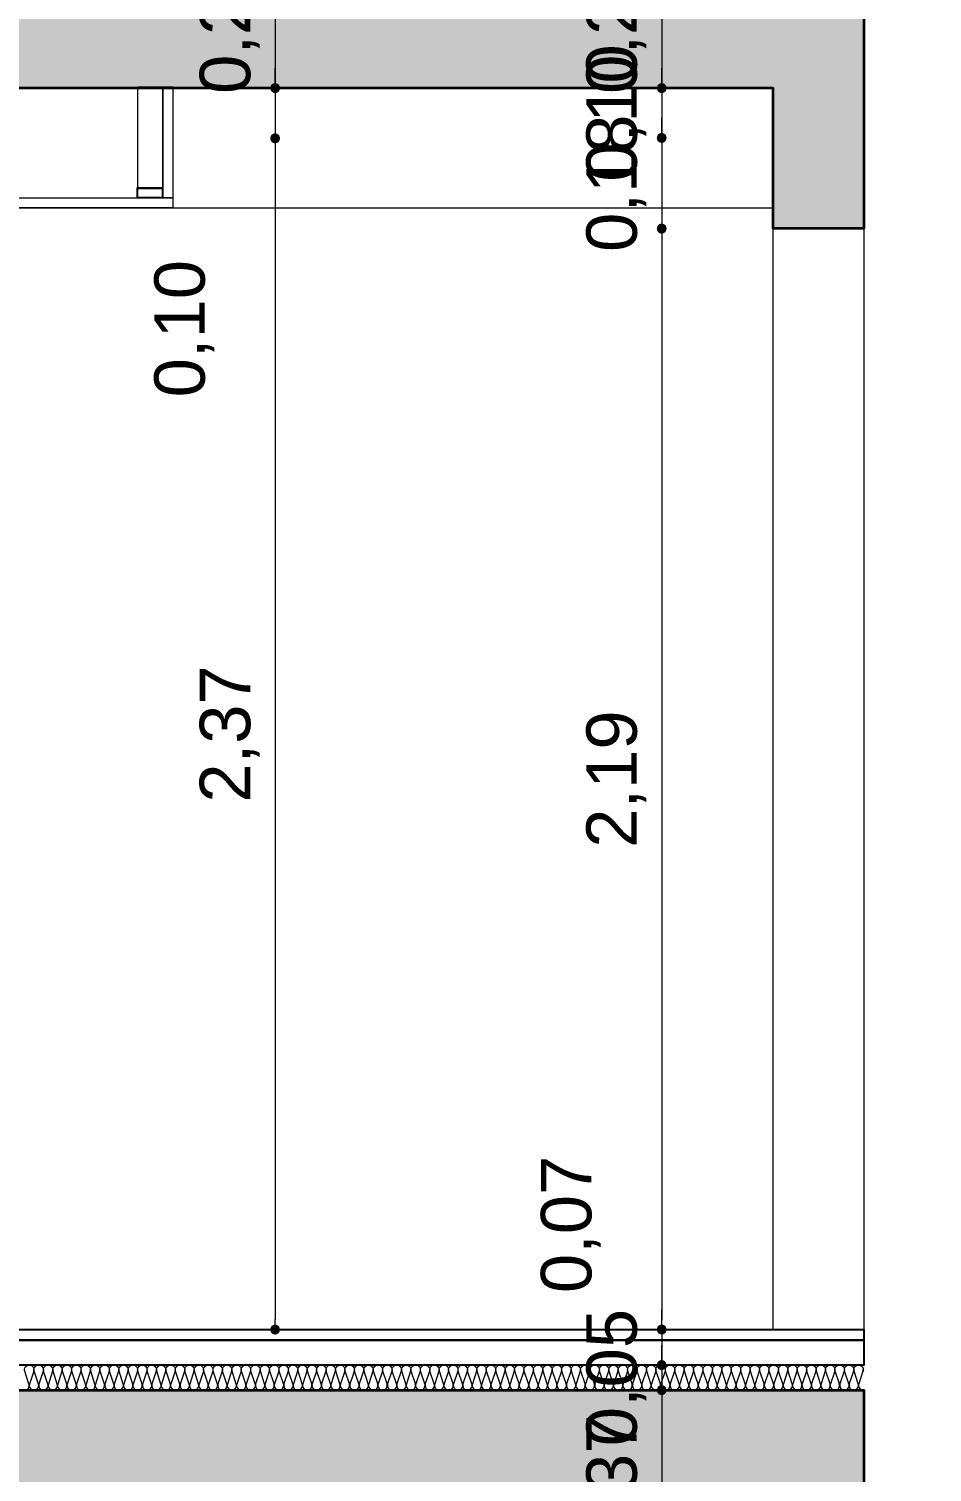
# Model space of a CAD drawing. Header units: metres. Extents: x 1838950 to 1842843, y 5171318 to 5174224.
# Drawn here: x 1841213.104 to 1841214.901, y 5171396.729 to 5171399.6 of the extents above; entities that cross this region are included whole.
import ezdxf

# ---------------------------------------------------------------- set-up
doc = ezdxf.new("R2010")
doc.units = ezdxf.units.M
doc.header["$LTSCALE"] = 0.0254
doc.header["$PDMODE"] = 1
doc.header["$PDSIZE"] = -2
doc.layers.get('0').update_dxf_attribs({"lineweight": 18})
doc.layers.get('DEFPOINTS').update_dxf_attribs({"lineweight": 18})
doc.layers.add('00 CHAZAL Coupe A.5', color=7, linetype='Continuous', lineweight=18)
doc.layers.add('00 CHAZAL INVISIBLE ARCHI', color=7, linetype='Continuous', lineweight=5)
doc.styles.add('Arial', font='arial.ttf')
doc.dimstyles.new('IS', dxfattribs={"dimtxt": 302.065972, "dimasz": 9.92187e-05, "dimexe": 2e-07, "dimexo": 1e-06, "dimgap": 3e-07, "dimtad": 1, "dimzin": 3, "dimtxsty": 'Arial', "dimblk": 'DOT', "dimblk1": 'DOT', "dimblk2": 'DOT', "dimcen": 0, "dimdle": 1e-06, "dimazin": 0, "dimtfac": 1, "dimtix": 1, "dimtmove": 0, "dimatfit": 0, "dimldrblk": 'DOT', "dimfxl": 1e-06, "dimfxlon": 1, "dimfrac": 2, "dimtolj": 1, "dimtzin": 3, "dimarcsym": 0})

# ---------------------------------------------------------------- blocks, each defined once
blk = doc.blocks.new('Groupe-1882-1')
at = {"layer": '00 CHAZAL Coupe A.5', "color": 7, "linetype": 'Continuous', "lineweight": 13, "flags": 128}
for points in [[(1841213.0951, 5171396.8921, 0.511611), (1841213.104, 5171396.9044), (1841213.0956, 5171396.9298, -0.511611), (1841213.1045, 5171396.9421, -0.511611), (1841213.1134, 5171396.9298), (1841213.105, 5171396.9044, 0.511611), (1841213.1139, 5171396.8921, 0.511611), (1841213.1228, 5171396.9044), (1841213.1143, 5171396.9298, -0.511611), (1841213.1232, 5171396.9421, -0.511611), (1841213.1321, 5171396.9298), (1841213.1237, 5171396.9044, 0.511611), (1841213.1326, 5171396.8921, 0.511611), (1841213.1415, 5171396.9044), (1841213.1331, 5171396.9298, -0.511611), (1841213.142, 5171396.9421, -0.511611), (1841213.1509, 5171396.9298), (1841213.1425, 5171396.9044, 0.511611), (1841213.1514, 5171396.8921, 0.511611), (1841213.1603, 5171396.9044), (1841213.1518, 5171396.9298, -0.511611), (1841213.1607, 5171396.9421, -0.511611), (1841213.1696, 5171396.9298), (1841213.1612, 5171396.9044, 0.511611), (1841213.1701, 5171396.8921, 0.511611), (1841213.179, 5171396.9044), (1841213.1706, 5171396.9298, -0.511611), (1841213.1795, 5171396.9421, -0.511611), (1841213.1884, 5171396.9298), (1841213.18, 5171396.9044, 0.511611), (1841213.1889, 5171396.8921, 0.511611), (1841213.1978, 5171396.9044), (1841213.1893, 5171396.9298, -0.511611), (1841213.1982, 5171396.9421, -0.511611), (1841213.2071, 5171396.9298), (1841213.1987, 5171396.9044, 0.511611), (1841213.2076, 5171396.8921, 0.511611), (1841213.2165, 5171396.9044), (1841213.2081, 5171396.9298, -0.511611), (1841213.217, 5171396.9421, -0.511611), (1841213.2259, 5171396.9298), (1841213.2175, 5171396.9044, 0.511611), (1841213.2264, 5171396.8921, 0.511611), (1841213.2353, 5171396.9044), (1841213.2268, 5171396.9298, -0.511611), (1841213.2357, 5171396.9421, -0.511611), (1841213.2446, 5171396.9298), (1841213.2362, 5171396.9044, 0.511611), (1841213.2451, 5171396.8921, 0.511611), (1841213.254, 5171396.9044), (1841213.2456, 5171396.9298, -0.511611), (1841213.2545, 5171396.9421, -0.511611), (1841213.2634, 5171396.9298), (1841213.255, 5171396.9044, 0.511611), (1841213.2639, 5171396.8921, 0.511611), (1841213.2728, 5171396.9044), (1841213.2643, 5171396.9298, -0.511611), (1841213.2732, 5171396.9421, -0.511611), (1841213.2821, 5171396.9298), (1841213.2737, 5171396.9044, 0.511611), (1841213.2826, 5171396.8921, 0.511611), (1841213.2915, 5171396.9044), (1841213.2831, 5171396.9298, -0.511611), (1841213.292, 5171396.9421, -0.511611), (1841213.3009, 5171396.9298), (1841213.2925, 5171396.9044, 0.511611), (1841213.3014, 5171396.8921, 0.511611), (1841213.3103, 5171396.9044), (1841213.3018, 5171396.9298, -0.511611), (1841213.3107, 5171396.9421, -0.511611), (1841213.3196, 5171396.9298), (1841213.3112, 5171396.9044, 0.511611), (1841213.3201, 5171396.8921, 0.511611), (1841213.329, 5171396.9044), (1841213.3206, 5171396.9298, -0.511611), (1841213.3295, 5171396.9421, -0.511611), (1841213.3384, 5171396.9298), (1841213.33, 5171396.9044, 0.511611), (1841213.3389, 5171396.8921, 0.511611), (1841213.3478, 5171396.9044), (1841213.3393, 5171396.9298, -0.511611), (1841213.3482, 5171396.9421, -0.511611), (1841213.3571, 5171396.9298), (1841213.3487, 5171396.9044, 0.511611), (1841213.3576, 5171396.8921, 0.511611), (1841213.3665, 5171396.9044), (1841213.3581, 5171396.9298, -0.511611), (1841213.367, 5171396.9421, -0.511611), (1841213.3759, 5171396.9298), (1841213.3675, 5171396.9044, 0.511611), (1841213.3764, 5171396.8921, 0.511611), (1841213.3853, 5171396.9044), (1841213.3768, 5171396.9298, -0.511611), (1841213.3857, 5171396.9421, -0.511611), (1841213.3946, 5171396.9298), (1841213.3862, 5171396.9044, 0.511611), (1841213.3951, 5171396.8921, 0.511611), (1841213.404, 5171396.9044), (1841213.3956, 5171396.9298, -0.511611), (1841213.4045, 5171396.9421)], [(1841213.4045, 5171396.9421, -0.511611), (1841213.4134, 5171396.9298), (1841213.405, 5171396.9044, 0.511611), (1841213.4139, 5171396.8921, 0.511611), (1841213.4228, 5171396.9044), (1841213.4143, 5171396.9298, -0.511611), (1841213.4232, 5171396.9421, -0.511611), (1841213.4321, 5171396.9298), (1841213.4237, 5171396.9044, 0.511611), (1841213.4326, 5171396.8921, 0.511611), (1841213.4415, 5171396.9044), (1841213.4331, 5171396.9298, -0.511611), (1841213.442, 5171396.9421, -0.511611), (1841213.4509, 5171396.9298), (1841213.4425, 5171396.9044, 0.511611), (1841213.4514, 5171396.8921, 0.511611), (1841213.4603, 5171396.9044), (1841213.4518, 5171396.9298, -0.511611), (1841213.4607, 5171396.9421, -0.511611), (1841213.4696, 5171396.9298), (1841213.4612, 5171396.9044, 0.511611), (1841213.4701, 5171396.8921, 0.511611), (1841213.479, 5171396.9044), (1841213.4706, 5171396.9298, -0.511611), (1841213.4795, 5171396.9421, -0.511611), (1841213.4884, 5171396.9298), (1841213.48, 5171396.9044, 0.511611), (1841213.4889, 5171396.8921, 0.511611), (1841213.4978, 5171396.9044), (1841213.4893, 5171396.9298, -0.511611), (1841213.4982, 5171396.9421, -0.511611), (1841213.5071, 5171396.9298), (1841213.4987, 5171396.9044, 0.511611), (1841213.5076, 5171396.8921, 0.511611), (1841213.5165, 5171396.9044), (1841213.5081, 5171396.9298, -0.511611), (1841213.517, 5171396.9421, -0.511611), (1841213.5259, 5171396.9298), (1841213.5175, 5171396.9044, 0.511611), (1841213.5264, 5171396.8921, 0.511611), (1841213.5353, 5171396.9044), (1841213.5268, 5171396.9298, -0.511611), (1841213.5357, 5171396.9421, -0.511611), (1841213.5446, 5171396.9298), (1841213.5362, 5171396.9044, 0.511611), (1841213.5451, 5171396.8921, 0.511611), (1841213.554, 5171396.9045), (1841213.5456, 5171396.9298, -0.511611), (1841213.5545, 5171396.9421, -0.511611), (1841213.5634, 5171396.9298), (1841213.555, 5171396.9045, 0.511611), (1841213.5639, 5171396.8921, 0.511611), (1841213.5728, 5171396.9045), (1841213.5643, 5171396.9298, -0.511611), (1841213.5732, 5171396.9421, -0.511611), (1841213.5821, 5171396.9298), (1841213.5737, 5171396.9045, 0.511611), (1841213.5826, 5171396.8921, 0.511611), (1841213.5915, 5171396.9045), (1841213.5831, 5171396.9298, -0.511611), (1841213.592, 5171396.9421, -0.511611), (1841213.6009, 5171396.9298), (1841213.5925, 5171396.9045, 0.511611), (1841213.6014, 5171396.8921, 0.511611), (1841213.6103, 5171396.9045), (1841213.6018, 5171396.9298, -0.511611), (1841213.6107, 5171396.9421, -0.511611), (1841213.6196, 5171396.9298), (1841213.6112, 5171396.9045, 0.511611), (1841213.6201, 5171396.8921, 0.511611), (1841213.629, 5171396.9045), (1841213.6206, 5171396.9298, -0.511611), (1841213.6295, 5171396.9421, -0.511611), (1841213.6384, 5171396.9298), (1841213.63, 5171396.9045, 0.511611), (1841213.6389, 5171396.8921, 0.511611), (1841213.6478, 5171396.9045), (1841213.6393, 5171396.9298, -0.511611), (1841213.6482, 5171396.9421, -0.511611), (1841213.6571, 5171396.9298), (1841213.6487, 5171396.9045, 0.511611), (1841213.6576, 5171396.8921, 0.511611), (1841213.6665, 5171396.9045), (1841213.6581, 5171396.9298, -0.511611), (1841213.667, 5171396.9421, -0.511611), (1841213.6759, 5171396.9298), (1841213.6675, 5171396.9045, 0.511611), (1841213.6764, 5171396.8921, 0.511611), (1841213.6853, 5171396.9045), (1841213.6768, 5171396.9298, -0.511611), (1841213.6857, 5171396.9421, -0.511611), (1841213.6946, 5171396.9298), (1841213.6862, 5171396.9045, 0.511611), (1841213.6951, 5171396.8921, 0.511611), (1841213.704, 5171396.9045), (1841213.6956, 5171396.9298, -0.511611), (1841213.7045, 5171396.9421, -0.511611), (1841213.7134, 5171396.9298), (1841213.705, 5171396.9045, 0.511611), (1841213.7139, 5171396.8921, 0.511611), (1841213.7228, 5171396.9045), (1841213.7143, 5171396.9298, -0.511611), (1841213.7232, 5171396.9421, -0.511611), (1841213.7321, 5171396.9298), (1841213.7237, 5171396.9045, 0.511611), (1841213.7326, 5171396.8921, 0.511611), (1841213.7415, 5171396.9045), (1841213.7331, 5171396.9298, -0.511611), (1841213.742, 5171396.9421, -0.511611), (1841213.7509, 5171396.9298), (1841213.7467, 5171396.9171)], [(1841213.7467, 5171396.9171), (1841213.7425, 5171396.9045, 0.511611), (1841213.7514, 5171396.8921, 0.511611), (1841213.7603, 5171396.9045), (1841213.7518, 5171396.9298, -0.511611), (1841213.7607, 5171396.9421, -0.511611), (1841213.7696, 5171396.9298), (1841213.7612, 5171396.9045, 0.511611), (1841213.7701, 5171396.8921, 0.511611), (1841213.779, 5171396.9045), (1841213.7706, 5171396.9298, -0.511611), (1841213.7795, 5171396.9421, -0.511611), (1841213.7884, 5171396.9298), (1841213.78, 5171396.9045, 0.511611), (1841213.7889, 5171396.8921, 0.511611), (1841213.7978, 5171396.9045), (1841213.7893, 5171396.9298, -0.511611), (1841213.7982, 5171396.9421, -0.511611), (1841213.8071, 5171396.9298), (1841213.7987, 5171396.9045, 0.511611), (1841213.8076, 5171396.8921, 0.511611), (1841213.8165, 5171396.9045), (1841213.8081, 5171396.9298, -0.511611), (1841213.817, 5171396.9421, -0.511611), (1841213.8259, 5171396.9298), (1841213.8175, 5171396.9045, 0.511611), (1841213.8264, 5171396.8921, 0.511611), (1841213.8353, 5171396.9045), (1841213.8268, 5171396.9298, -0.511611), (1841213.8357, 5171396.9421, -0.511611), (1841213.8446, 5171396.9298), (1841213.8362, 5171396.9045, 0.511611), (1841213.8451, 5171396.8921, 0.511611), (1841213.854, 5171396.9045), (1841213.8456, 5171396.9298, -0.511611), (1841213.8545, 5171396.9421, -0.511611), (1841213.8634, 5171396.9298), (1841213.855, 5171396.9045, 0.511611), (1841213.8639, 5171396.8921, 0.511611), (1841213.8728, 5171396.9045), (1841213.8643, 5171396.9298, -0.511611), (1841213.8732, 5171396.9421, -0.511611), (1841213.8821, 5171396.9298), (1841213.8737, 5171396.9045, 0.511611), (1841213.8826, 5171396.8921, 0.511611), (1841213.8915, 5171396.9045), (1841213.8831, 5171396.9298, -0.511611), (1841213.892, 5171396.9421, -0.511611), (1841213.9009, 5171396.9298), (1841213.8925, 5171396.9045, 0.511611), (1841213.9014, 5171396.8921, 0.511611), (1841213.9103, 5171396.9045), (1841213.9018, 5171396.9298, -0.511611), (1841213.9107, 5171396.9421, -0.511611), (1841213.9196, 5171396.9298), (1841213.9112, 5171396.9045, 0.511611), (1841213.9201, 5171396.8921, 0.511611), (1841213.929, 5171396.9045), (1841213.9206, 5171396.9298, -0.511611), (1841213.9295, 5171396.9421, -0.511611), (1841213.9384, 5171396.9298), (1841213.93, 5171396.9045, 0.511611), (1841213.9389, 5171396.8921, 0.511611), (1841213.9478, 5171396.9045), (1841213.9393, 5171396.9298, -0.511611), (1841213.9482, 5171396.9421, -0.511611), (1841213.9571, 5171396.9298), (1841213.9487, 5171396.9045, 0.511611), (1841213.9576, 5171396.8921, 0.511611), (1841213.9665, 5171396.9045), (1841213.9581, 5171396.9298, -0.511611), (1841213.967, 5171396.9421, -0.511611), (1841213.9759, 5171396.9298), (1841213.9675, 5171396.9045, 0.511611), (1841213.9764, 5171396.8921, 0.511611), (1841213.9853, 5171396.9045), (1841213.9768, 5171396.9298, -0.511611), (1841213.9857, 5171396.9421, -0.511611), (1841213.9946, 5171396.9298), (1841213.9862, 5171396.9045, 0.511611), (1841213.9951, 5171396.8921, 0.511611), (1841214.004, 5171396.9045), (1841213.9956, 5171396.9298, -0.511611), (1841214.0045, 5171396.9421, -0.511611), (1841214.0134, 5171396.9298), (1841214.005, 5171396.9045, 0.511611), (1841214.0139, 5171396.8921, 0.511611), (1841214.0228, 5171396.9045), (1841214.0143, 5171396.9298, -0.511611), (1841214.0232, 5171396.9421, -0.511611), (1841214.0321, 5171396.9298), (1841214.0237, 5171396.9045, 0.511611), (1841214.0326, 5171396.8921, 0.511611), (1841214.0415, 5171396.9045), (1841214.0331, 5171396.9298, -0.511611), (1841214.042, 5171396.9421, -0.511611), (1841214.0509, 5171396.9298), (1841214.0425, 5171396.9045, 0.511611), (1841214.0514, 5171396.8921, 0.511611), (1841214.0603, 5171396.9045), (1841214.0518, 5171396.9298, -0.511611), (1841214.0607, 5171396.9421, -0.511611), (1841214.0696, 5171396.9298), (1841214.0612, 5171396.9045, 0.511611), (1841214.0701, 5171396.8921, 0.511611), (1841214.079, 5171396.9045), (1841214.0706, 5171396.9298, -0.511611), (1841214.0795, 5171396.9421, -0.511611), (1841214.0884, 5171396.9298), (1841214.08, 5171396.9045, 0.511611), (1841214.0889, 5171396.8921)], [(1841214.0889, 5171396.8921, 0.511611), (1841214.0978, 5171396.9045), (1841214.0893, 5171396.9298, -0.511611), (1841214.0982, 5171396.9421, -0.511611), (1841214.1071, 5171396.9298), (1841214.0987, 5171396.9045, 0.511611), (1841214.1076, 5171396.8921, 0.511611), (1841214.1165, 5171396.9045), (1841214.1081, 5171396.9298, -0.511611), (1841214.117, 5171396.9421, -0.511611), (1841214.1259, 5171396.9298), (1841214.1175, 5171396.9045, 0.511611), (1841214.1264, 5171396.8921, 0.511611), (1841214.1353, 5171396.9045), (1841214.1268, 5171396.9298, -0.511611), (1841214.1357, 5171396.9421, -0.511611), (1841214.1446, 5171396.9298), (1841214.1362, 5171396.9045, 0.511611), (1841214.1451, 5171396.8921, 0.511611), (1841214.154, 5171396.9045), (1841214.1456, 5171396.9298, -0.511611), (1841214.1545, 5171396.9421, -0.511611), (1841214.1634, 5171396.9298), (1841214.155, 5171396.9045, 0.511611), (1841214.1639, 5171396.8921, 0.511611), (1841214.1728, 5171396.9045), (1841214.1643, 5171396.9298, -0.511611), (1841214.1732, 5171396.9421, -0.511611), (1841214.1821, 5171396.9298), (1841214.1737, 5171396.9045, 0.511611), (1841214.1826, 5171396.8921, 0.511611), (1841214.1915, 5171396.9045), (1841214.1831, 5171396.9298, -0.511611), (1841214.192, 5171396.9421, -0.511611), (1841214.2009, 5171396.9298), (1841214.1925, 5171396.9045, 0.511611), (1841214.2014, 5171396.8921, 0.511611), (1841214.2103, 5171396.9045), (1841214.2018, 5171396.9298, -0.511611), (1841214.2107, 5171396.9421, -0.511611), (1841214.2196, 5171396.9298), (1841214.2112, 5171396.9045, 0.511611), (1841214.2201, 5171396.8921, 0.511611), (1841214.229, 5171396.9045), (1841214.2206, 5171396.9298, -0.511611), (1841214.2295, 5171396.9421, -0.511611), (1841214.2384, 5171396.9298), (1841214.23, 5171396.9045, 0.511611), (1841214.2389, 5171396.8921, 0.511611), (1841214.2478, 5171396.9045), (1841214.2393, 5171396.9298, -0.511611), (1841214.2482, 5171396.9421, -0.511611), (1841214.2571, 5171396.9298), (1841214.2487, 5171396.9045, 0.511611), (1841214.2576, 5171396.8921, 0.511611), (1841214.2665, 5171396.9045), (1841214.2581, 5171396.9298, -0.511611), (1841214.267, 5171396.9421, -0.511611), (1841214.2759, 5171396.9298), (1841214.2675, 5171396.9045, 0.511611), (1841214.2764, 5171396.8921, 0.511611), (1841214.2853, 5171396.9045), (1841214.2768, 5171396.9298, -0.511611), (1841214.2857, 5171396.9421, -0.511611), (1841214.2946, 5171396.9298), (1841214.2862, 5171396.9045, 0.511611), (1841214.2951, 5171396.8922, 0.511611), (1841214.304, 5171396.9045), (1841214.2956, 5171396.9298, -0.511611), (1841214.3045, 5171396.9422, -0.511611), (1841214.3134, 5171396.9298), (1841214.305, 5171396.9045, 0.511611), (1841214.3139, 5171396.8922, 0.511611), (1841214.3228, 5171396.9045), (1841214.3143, 5171396.9298, -0.511611), (1841214.3232, 5171396.9422, -0.511611), (1841214.3321, 5171396.9298), (1841214.3237, 5171396.9045, 0.511611), (1841214.3326, 5171396.8922, 0.511611), (1841214.3415, 5171396.9045), (1841214.3331, 5171396.9298, -0.511611), (1841214.342, 5171396.9422, -0.511611), (1841214.3509, 5171396.9298), (1841214.3425, 5171396.9045, 0.511611), (1841214.3514, 5171396.8922, 0.511611), (1841214.3603, 5171396.9045), (1841214.3518, 5171396.9298, -0.511611), (1841214.3607, 5171396.9422, -0.511611), (1841214.3696, 5171396.9298), (1841214.3612, 5171396.9045, 0.511611), (1841214.3701, 5171396.8922, 0.511611), (1841214.379, 5171396.9045), (1841214.3706, 5171396.9298, -0.511611), (1841214.3795, 5171396.9422, -0.511611), (1841214.3884, 5171396.9298), (1841214.38, 5171396.9045, 0.511611), (1841214.3889, 5171396.8922, 0.511611), (1841214.3978, 5171396.9045), (1841214.3893, 5171396.9298, -0.511611), (1841214.3982, 5171396.9422, -0.511611), (1841214.4071, 5171396.9298), (1841214.3987, 5171396.9045, 0.511611), (1841214.4076, 5171396.8922, 0.511611), (1841214.4165, 5171396.9045), (1841214.4081, 5171396.9298, -0.511611), (1841214.417, 5171396.9422, -0.511611), (1841214.4259, 5171396.9298), (1841214.4175, 5171396.9045, 0.511611), (1841214.4264, 5171396.8922, 0.511611), (1841214.4353, 5171396.9045), (1841214.431, 5171396.9172)], [(1841214.431, 5171396.9172), (1841214.4268, 5171396.9298, -0.511611), (1841214.4357, 5171396.9422, -0.511611), (1841214.4446, 5171396.9298), (1841214.4362, 5171396.9045, 0.511611), (1841214.4451, 5171396.8922, 0.511611), (1841214.454, 5171396.9045), (1841214.4456, 5171396.9298, -0.511611), (1841214.4545, 5171396.9422, -0.511611), (1841214.4634, 5171396.9298), (1841214.455, 5171396.9045, 0.511611), (1841214.4639, 5171396.8922, 0.511611), (1841214.4728, 5171396.9045), (1841214.4643, 5171396.9298, -0.511611), (1841214.4732, 5171396.9422, -0.511611), (1841214.4821, 5171396.9298), (1841214.4737, 5171396.9045, 0.511611), (1841214.4826, 5171396.8922, 0.511611), (1841214.4915, 5171396.9045), (1841214.4831, 5171396.9298, -0.511611), (1841214.492, 5171396.9422, -0.511611), (1841214.5009, 5171396.9298), (1841214.4925, 5171396.9045, 0.511611), (1841214.5014, 5171396.8922, 0.511611), (1841214.5103, 5171396.9045), (1841214.5018, 5171396.9298, -0.511611), (1841214.5107, 5171396.9422, -0.511611), (1841214.5196, 5171396.9298), (1841214.5112, 5171396.9045, 0.511611), (1841214.5201, 5171396.8922, 0.511611), (1841214.529, 5171396.9045), (1841214.5206, 5171396.9298, -0.511611), (1841214.5295, 5171396.9422, -0.511611), (1841214.5384, 5171396.9298), (1841214.53, 5171396.9045, 0.511611), (1841214.5389, 5171396.8922, 0.511611), (1841214.5478, 5171396.9045), (1841214.5393, 5171396.9298, -0.511611), (1841214.5482, 5171396.9422, -0.511611), (1841214.5571, 5171396.9298), (1841214.5487, 5171396.9045, 0.511611), (1841214.5576, 5171396.8922, 0.511611), (1841214.5665, 5171396.9045), (1841214.5581, 5171396.9298, -0.511611), (1841214.567, 5171396.9422, -0.511611), (1841214.5759, 5171396.9298), (1841214.5675, 5171396.9045, 0.511611), (1841214.5764, 5171396.8922, 0.511611), (1841214.5853, 5171396.9045), (1841214.5768, 5171396.9298, -0.511611), (1841214.5857, 5171396.9422, -0.511611), (1841214.5946, 5171396.9298), (1841214.5862, 5171396.9045, 0.511611), (1841214.5951, 5171396.8922, 0.511611), (1841214.604, 5171396.9045), (1841214.5956, 5171396.9298, -0.511611), (1841214.6045, 5171396.9422, -0.511611), (1841214.6134, 5171396.9298), (1841214.605, 5171396.9045, 0.511611), (1841214.6139, 5171396.8922, 0.511611), (1841214.6228, 5171396.9045), (1841214.6143, 5171396.9298, -0.511611), (1841214.6232, 5171396.9422, -0.511611), (1841214.6321, 5171396.9298), (1841214.6237, 5171396.9045, 0.511611), (1841214.6326, 5171396.8922, 0.511611), (1841214.6415, 5171396.9045), (1841214.6331, 5171396.9298, -0.511611), (1841214.642, 5171396.9422, -0.511611), (1841214.6509, 5171396.9298), (1841214.6425, 5171396.9045, 0.511611), (1841214.6514, 5171396.8922, 0.511611), (1841214.6603, 5171396.9045), (1841214.6518, 5171396.9298, -0.511611), (1841214.6607, 5171396.9422, -0.511611), (1841214.6696, 5171396.9298), (1841214.6612, 5171396.9045, 0.511611), (1841214.6701, 5171396.8922, 0.511611), (1841214.679, 5171396.9045), (1841214.6706, 5171396.9298, -0.511611), (1841214.6795, 5171396.9422, -0.511611), (1841214.6884, 5171396.9298), (1841214.68, 5171396.9045, 0.511611), (1841214.6889, 5171396.8922, 0.511611), (1841214.6978, 5171396.9045), (1841214.6893, 5171396.9298, -0.511611), (1841214.6982, 5171396.9422, -0.511611), (1841214.7071, 5171396.9298), (1841214.6987, 5171396.9045, 0.511611), (1841214.7076, 5171396.8922, 0.511611), (1841214.7165, 5171396.9045), (1841214.7081, 5171396.9298, -0.511611), (1841214.717, 5171396.9422, -0.511611), (1841214.7259, 5171396.9298), (1841214.7175, 5171396.9045, 0.511611), (1841214.7264, 5171396.8922, 0.511611), (1841214.7353, 5171396.9045), (1841214.7268, 5171396.9298, -0.511611), (1841214.7357, 5171396.9422, -0.511611), (1841214.7446, 5171396.9298), (1841214.7362, 5171396.9045, 0.511611), (1841214.7451, 5171396.8922, 0.511611), (1841214.754, 5171396.9045), (1841214.7456, 5171396.9298, -0.511611), (1841214.7545, 5171396.9422, -0.511611), (1841214.7634, 5171396.9298), (1841214.755, 5171396.9045, 0.511611), (1841214.7639, 5171396.8922, 0.026071), (1841214.7648, 5171396.8922)], [(1841214.7648, 5171396.9283), (1841214.7643, 5171396.9298, -0.197783), (1841214.7648, 5171396.937)]]:
    blk.add_lwpolyline(points, format="xyb", dxfattribs=at)
blk = doc.blocks.new('_DOT')
at = {"color": 0, "linetype": 'ByBlock', "lineweight": -2}
blk.add_line((-0.5, 0), (-1, 0), dxfattribs=at)
at = {"color": 0, "linetype": 'ByBlock', "const_width": 0.5}
blk.add_lwpolyline([(-0.25, 0, 1), (0.25, 0, 1)], format="xyb", close=True, dxfattribs=at)
blk = doc.blocks.new('*D481')
at = {"layer": '00 CHAZAL Coupe A.5', "color": 0, "linetype": 'Continuous', "lineweight": -2, "transparency": 16777216}
for p, q in [((1841213.5937, 5171399.752), (1841213.5937, 5171399.7719)), ((1841213.5939, 5171399.7322), (1841213.5937, 5171399.7322)), ((1841213.5937, 5171399.7322), (1841213.5937, 5171399.4822)), ((1841213.5935, 5171399.4822), (1841213.5937, 5171399.4822)), ((1841213.5937, 5171399.4623), (1841213.5937, 5171399.4425))]:
    blk.add_line(p, q, dxfattribs=at)
at = {"layer": 'DEFPOINTS', "color": 0, "transparency": 16777216}
for p in [(1841213.9329, 5171399.7322), (1841213.5429, 5171399.4822), (1841213.5937, 5171399.4822)]:
    blk.add_point(p, dxfattribs=at)
at = {"layer": '00 CHAZAL Coupe A.5', "color": 0, "lineweight": -2, "transparency": 16777216, "xscale": 0.01984375, "yscale": 0.01984375, "zscale": 0.01984375}
for p, rotation in [((1841213.5937, 5171399.7322), 270), ((1841213.5937, 5171399.4822), 90)]:
    blk.add_blockref('_DOT', p, dxfattribs=dict(at, rotation=rotation))
at = {"layer": '00 CHAZAL Coupe A.5', "color": 0, "lineweight": 5, "transparency": 16777216, "insert": (1841213.5033, 5171399.6072), "char_height": 0.10051, "attachment_point": 5, "rotation": 90, "style": 'Arial'}
blk.add_mtext('\\A1;0,25', dxfattribs=at)
blk = doc.blocks.new('*D482')
at = {"layer": '00 CHAZAL Coupe A.5', "color": 0, "linetype": 'Continuous', "lineweight": -2, "transparency": 16777216}
for p, q in [((1841213.5937, 5171399.502), (1841213.5937, 5171399.5219)), ((1841213.5935, 5171399.4822), (1841213.5937, 5171399.4822)), ((1841213.5937, 5171399.4822), (1841213.5937, 5171399.3822)), ((1841213.5935, 5171399.3822), (1841213.5937, 5171399.3822)), ((1841213.5937, 5171399.3623), (1841213.5937, 5171399.3425))]:
    blk.add_line(p, q, dxfattribs=at)
at = {"layer": 'DEFPOINTS', "color": 0, "transparency": 16777216}
for p in [(1841213.5429, 5171399.4822), (1841213.5429, 5171399.3822), (1841213.5937, 5171399.3822)]:
    blk.add_point(p, dxfattribs=at)
at = {"layer": '00 CHAZAL Coupe A.5', "color": 0, "lineweight": -2, "transparency": 16777216, "xscale": 0.01984375, "yscale": 0.01984375, "zscale": 0.01984375}
for p, rotation in [((1841213.5937, 5171399.4822), 270), ((1841213.5937, 5171399.3822), 90)]:
    blk.add_blockref('_DOT', p, dxfattribs=dict(at, rotation=rotation))
at = {"layer": '00 CHAZAL Coupe A.5', "color": 0, "lineweight": 5, "transparency": 16777216, "insert": (1841213.4129, 5171399.0036), "char_height": 0.10051, "attachment_point": 5, "rotation": 90, "style": 'Arial'}
blk.add_mtext('\\A1;0,10', dxfattribs=at)
blk = doc.blocks.new('*D483')
at = {"layer": '00 CHAZAL Coupe A.5', "color": 0, "linetype": 'Continuous', "lineweight": -2, "transparency": 16777216}
for p, q in [((1841213.5935, 5171399.3822), (1841213.5937, 5171399.3822)), ((1841213.5937, 5171399.3623), (1841213.5937, 5171397.0325)), ((1841213.5939, 5171397.0127), (1841213.5937, 5171397.0127))]:
    blk.add_line(p, q, dxfattribs=at)
at = {"layer": 'DEFPOINTS', "color": 0, "transparency": 16777216}
for p in [(1841213.5429, 5171399.3822), (1841213.5937, 5171397.0127), (1841213.6329, 5171397.0127)]:
    blk.add_point(p, dxfattribs=at)
at = {"layer": '00 CHAZAL Coupe A.5', "color": 0, "lineweight": -2, "transparency": 16777216, "xscale": 0.01984375, "yscale": 0.01984375, "zscale": 0.01984375}
for p, rotation in [((1841213.5937, 5171399.3822), 90), ((1841213.5937, 5171397.0127), 270)]:
    blk.add_blockref('_DOT', p, dxfattribs=dict(at, rotation=rotation))
at = {"layer": '00 CHAZAL Coupe A.5', "color": 0, "lineweight": 5, "transparency": 16777216, "insert": (1841213.5033, 5171398.1974), "char_height": 0.10051, "attachment_point": 5, "rotation": 90, "style": 'Arial'}
blk.add_mtext('\\A1;2,37', dxfattribs=at)
blk = doc.blocks.new('*D530')
at = {"layer": '00 CHAZAL Coupe A.5', "color": 0, "linetype": 'Continuous', "lineweight": -2, "transparency": 16777216}
for p, q in [((1841214.3629, 5171399.752), (1841214.3629, 5171399.7719)), ((1841214.3631, 5171399.7322), (1841214.3629, 5171399.7322)), ((1841214.3629, 5171399.7322), (1841214.3629, 5171399.4822)), ((1841214.3631, 5171399.4822), (1841214.3629, 5171399.4822)), ((1841214.3629, 5171399.4623), (1841214.3629, 5171399.4425))]:
    blk.add_line(p, q, dxfattribs=at)
at = {"layer": 'DEFPOINTS', "color": 0, "transparency": 16777216}
for p in [(1841214.4229, 5171399.7322), (1841214.3629, 5171399.4822), (1841214.5029, 5171399.4822)]:
    blk.add_point(p, dxfattribs=at)
at = {"layer": '00 CHAZAL Coupe A.5', "color": 0, "lineweight": -2, "transparency": 16777216, "xscale": 0.01984375, "yscale": 0.01984375, "zscale": 0.01984375}
for p, rotation in [((1841214.3629, 5171399.7322), 270), ((1841214.3629, 5171399.4822), 90)]:
    blk.add_blockref('_DOT', p, dxfattribs=dict(at, rotation=rotation))
at = {"layer": '00 CHAZAL Coupe A.5', "color": 0, "lineweight": 5, "transparency": 16777216, "insert": (1841214.2725, 5171399.6072), "char_height": 0.10051, "attachment_point": 5, "rotation": 90, "style": 'Arial'}
blk.add_mtext('\\A1;0,25', dxfattribs=at)
blk = doc.blocks.new('*D531')
at = {"layer": '00 CHAZAL Coupe A.5', "color": 0, "linetype": 'Continuous', "lineweight": -2, "transparency": 16777216}
for p, q in [((1841214.3629, 5171399.502), (1841214.3629, 5171399.5219)), ((1841214.3631, 5171399.4822), (1841214.3629, 5171399.4822)), ((1841214.3629, 5171399.4822), (1841214.3629, 5171399.3831)), ((1841214.3631, 5171399.3831), (1841214.3629, 5171399.3831)), ((1841214.3629, 5171399.3633), (1841214.3629, 5171399.3434))]:
    blk.add_line(p, q, dxfattribs=at)
at = {"layer": 'DEFPOINTS', "color": 0, "transparency": 16777216}
for p in [(1841214.5029, 5171399.4822), (1841214.3629, 5171399.3831), (1841214.4929, 5171399.3831)]:
    blk.add_point(p, dxfattribs=at)
at = {"layer": '00 CHAZAL Coupe A.5', "color": 0, "lineweight": -2, "transparency": 16777216, "xscale": 0.01984375, "yscale": 0.01984375, "zscale": 0.01984375}
for p, rotation in [((1841214.3629, 5171399.4822), 270), ((1841214.3629, 5171399.3831), 90)]:
    blk.add_blockref('_DOT', p, dxfattribs=dict(at, rotation=rotation))
at = {"layer": '00 CHAZAL Coupe A.5', "color": 0, "lineweight": 5, "transparency": 16777216, "insert": (1841214.2725, 5171399.4326), "char_height": 0.10051, "attachment_point": 5, "rotation": 90, "style": 'Arial'}
blk.add_mtext('\\A1;0,10', dxfattribs=at)
blk = doc.blocks.new('*D532')
at = {"layer": '00 CHAZAL Coupe A.5', "color": 0, "linetype": 'Continuous', "lineweight": -2, "transparency": 16777216}
for p, q in [((1841214.3629, 5171399.4029), (1841214.3629, 5171399.4228)), ((1841214.3631, 5171399.3831), (1841214.3629, 5171399.3831)), ((1841214.3629, 5171399.3831), (1841214.3629, 5171399.2027)), ((1841214.3631, 5171399.2027), (1841214.3629, 5171399.2027)), ((1841214.3629, 5171399.1829), (1841214.3629, 5171399.163))]:
    blk.add_line(p, q, dxfattribs=at)
at = {"layer": 'DEFPOINTS', "color": 0, "transparency": 16777216}
for p in [(1841214.4929, 5171399.3831), (1841214.3629, 5171399.2027), (1841214.7037, 5171399.2027)]:
    blk.add_point(p, dxfattribs=at)
at = {"layer": '00 CHAZAL Coupe A.5', "color": 0, "lineweight": -2, "transparency": 16777216, "xscale": 0.01984375, "yscale": 0.01984375, "zscale": 0.01984375}
for p, rotation in [((1841214.3629, 5171399.3831), 270), ((1841214.3629, 5171399.2027), 90)]:
    blk.add_blockref('_DOT', p, dxfattribs=dict(at, rotation=rotation))
at = {"layer": '00 CHAZAL Coupe A.5', "color": 0, "lineweight": 5, "transparency": 16777216, "insert": (1841214.2725, 5171399.2929), "char_height": 0.10051, "attachment_point": 5, "rotation": 90, "style": 'Arial'}
blk.add_mtext('\\A1;0,18', dxfattribs=at)
blk = doc.blocks.new('*D533')
at = {"layer": '00 CHAZAL Coupe A.5', "color": 0, "linetype": 'Continuous', "lineweight": -2, "transparency": 16777216}
for p, q in [((1841214.3631, 5171399.2027), (1841214.3629, 5171399.2027)), ((1841214.3629, 5171399.1829), (1841214.3629, 5171397.0325)), ((1841214.3631, 5171397.0127), (1841214.3629, 5171397.0127))]:
    blk.add_line(p, q, dxfattribs=at)
at = {"layer": 'DEFPOINTS', "color": 0, "transparency": 16777216}
for p in [(1841214.7037, 5171399.2027), (1841214.3629, 5171397.0127), (1841214.3998, 5171397.0127)]:
    blk.add_point(p, dxfattribs=at)
at = {"layer": '00 CHAZAL Coupe A.5', "color": 0, "lineweight": -2, "transparency": 16777216, "xscale": 0.01984375, "yscale": 0.01984375, "zscale": 0.01984375}
for p, rotation in [((1841214.3629, 5171399.2027), 90), ((1841214.3629, 5171397.0127), 270)]:
    blk.add_blockref('_DOT', p, dxfattribs=dict(at, rotation=rotation))
at = {"layer": '00 CHAZAL Coupe A.5', "color": 0, "lineweight": 5, "transparency": 16777216, "insert": (1841214.2725, 5171398.1077), "char_height": 0.10051, "attachment_point": 5, "rotation": 90, "style": 'Arial'}
blk.add_mtext('\\A1;2,19', dxfattribs=at)
blk = doc.blocks.new('*D534')
at = {"layer": '00 CHAZAL Coupe A.5', "color": 0, "linetype": 'Continuous', "lineweight": -2, "transparency": 16777216}
for p, q in [((1841214.3629, 5171397.0325), (1841214.3629, 5171397.0524)), ((1841214.3631, 5171397.0127), (1841214.3629, 5171397.0127)), ((1841214.3629, 5171397.0127), (1841214.3629, 5171396.9421)), ((1841214.3627, 5171396.9421), (1841214.3629, 5171396.9421)), ((1841214.3629, 5171396.9223), (1841214.3629, 5171396.9025))]:
    blk.add_line(p, q, dxfattribs=at)
at = {"layer": 'DEFPOINTS', "color": 0, "transparency": 16777216}
for p in [(1841214.3998, 5171397.0127), (1841214.2295, 5171396.9421), (1841214.3629, 5171396.9421)]:
    blk.add_point(p, dxfattribs=at)
at = {"layer": '00 CHAZAL Coupe A.5', "color": 0, "lineweight": -2, "transparency": 16777216, "xscale": 0.01984375, "yscale": 0.01984375, "zscale": 0.01984375}
for p, rotation in [((1841214.3629, 5171397.0127), 270), ((1841214.3629, 5171396.9421), 90)]:
    blk.add_blockref('_DOT', p, dxfattribs=dict(at, rotation=rotation))
at = {"layer": '00 CHAZAL Coupe A.5', "color": 0, "lineweight": 5, "transparency": 16777216, "insert": (1841214.1821, 5171397.2219), "char_height": 0.10051, "attachment_point": 5, "rotation": 90, "style": 'Arial'}
blk.add_mtext('\\A1;0,07', dxfattribs=at)
blk = doc.blocks.new('*D535')
at = {"layer": '00 CHAZAL Coupe A.5', "color": 0, "linetype": 'Continuous', "lineweight": -2, "transparency": 16777216}
for p, q in [((1841214.3629, 5171396.962), (1841214.3629, 5171396.9818)), ((1841214.3627, 5171396.9421), (1841214.3629, 5171396.9421)), ((1841214.3629, 5171396.9421), (1841214.3629, 5171396.8922)), ((1841214.3631, 5171396.8922), (1841214.3629, 5171396.8922)), ((1841214.3629, 5171396.8723), (1841214.3629, 5171396.8525))]:
    blk.add_line(p, q, dxfattribs=at)
at = {"layer": 'DEFPOINTS', "color": 0, "transparency": 16777216}
for p in [(1841214.2295, 5171396.9421), (1841214.3629, 5171396.8922), (1841214.377, 5171396.8922)]:
    blk.add_point(p, dxfattribs=at)
at = {"layer": '00 CHAZAL Coupe A.5', "color": 0, "lineweight": -2, "transparency": 16777216, "xscale": 0.01984375, "yscale": 0.01984375, "zscale": 0.01984375}
for p, rotation in [((1841214.3629, 5171396.9421), 270), ((1841214.3629, 5171396.8922), 90)]:
    blk.add_blockref('_DOT', p, dxfattribs=dict(at, rotation=rotation))
at = {"layer": '00 CHAZAL Coupe A.5', "color": 0, "lineweight": 5, "transparency": 16777216, "insert": (1841214.2725, 5171396.9172), "char_height": 0.10051, "attachment_point": 5, "rotation": 90, "style": 'Arial'}
blk.add_mtext('\\A1;0,05', dxfattribs=at)
blk = doc.blocks.new('*D536')
at = {"layer": '00 CHAZAL Coupe A.5', "color": 0, "linetype": 'Continuous', "lineweight": -2, "transparency": 16777216}
for p, q in [((1841214.3631, 5171396.8922), (1841214.3629, 5171396.8922)), ((1841214.3629, 5171396.8723), (1841214.3629, 5171396.5418)), ((1841214.3631, 5171396.522), (1841214.3629, 5171396.522))]:
    blk.add_line(p, q, dxfattribs=at)
at = {"layer": 'DEFPOINTS', "color": 0, "transparency": 16777216}
for p in [(1841214.377, 5171396.8922), (1841214.3629, 5171396.522), (1841214.5848, 5171396.522)]:
    blk.add_point(p, dxfattribs=at)
at = {"layer": '00 CHAZAL Coupe A.5', "color": 0, "lineweight": -2, "transparency": 16777216, "xscale": 0.01984375, "yscale": 0.01984375, "zscale": 0.01984375}
for p, rotation in [((1841214.3629, 5171396.8922), 90), ((1841214.3629, 5171396.522), 270)]:
    blk.add_blockref('_DOT', p, dxfattribs=dict(at, rotation=rotation))
at = {"layer": '00 CHAZAL Coupe A.5', "color": 0, "lineweight": 5, "transparency": 16777216, "insert": (1841214.2725, 5171396.7071), "char_height": 0.10051, "attachment_point": 5, "rotation": 90, "style": 'Arial'}
blk.add_mtext('\\A1;0,37', dxfattribs=at)
blk = doc.blocks.new('Groupe-2016-1')
at = {"layer": '00 CHAZAL Coupe A.5', "color": 7, "linetype": 'Continuous', "lineweight": 5}
for base, p1, p2, picture, middle in [((1841213.5937, 5171399.4822), (1841213.9329, 5171399.7322), (1841213.5429, 5171399.4822), '*D481', (1841213.5033, 5171399.6072)), ((1841214.3629, 5171399.4822), (1841214.4229, 5171399.7322), (1841214.5029, 5171399.4822), '*D530', (1841214.2725, 5171399.6072)), ((1841214.3629, 5171399.3831), (1841214.5029, 5171399.4822), (1841214.4929, 5171399.3831), '*D531', (1841214.2725, 5171399.4326)), ((1841214.3629, 5171399.2027), (1841214.4929, 5171399.3831), (1841214.7037, 5171399.2027), '*D532', (1841214.2725, 5171399.2929)), ((1841213.5937, 5171397.0127), (1841213.5429, 5171399.3822), (1841213.6329, 5171397.0127), '*D483', (1841213.5033, 5171398.1974)), ((1841214.3629, 5171397.0127), (1841214.7037, 5171399.2027), (1841214.3998, 5171397.0127), '*D533', (1841214.2725, 5171398.1077)), ((1841214.3629, 5171396.8922), (1841214.2295, 5171396.9421), (1841214.377, 5171396.8922), '*D535', (1841214.2725, 5171396.9172)), ((1841214.3629, 5171396.522), (1841214.377, 5171396.8922), (1841214.5848, 5171396.522), '*D536', (1841214.2725, 5171396.7071))]:
    dim = blk.add_linear_dim(base=base, p1=p1, p2=p2, angle=90, dimstyle='IS', override={"dimtxt": 0.100506, "dimasz": 0.019844, "dimexe": 4e-05, "dimgap": 0.03, "dimpost": '<>', "dimtxsty": 'Arial', "dimdle": 0.0002, "dimtmove": 2, "dimfxl": 0.0002}, dxfattribs=at)
    dim.commit()
    dim.dimension.update_dxf_attribs({"geometry": picture, "text_midpoint": middle})
for base, p1, p2, picture, middle in [((1841213.5937, 5171399.3822), (1841213.5429, 5171399.4822), (1841213.5429, 5171399.3822), '*D482', (1841213.4129, 5171399.0036)), ((1841214.3629, 5171396.9421), (1841214.3998, 5171397.0127), (1841214.2295, 5171396.9421), '*D534', (1841214.1821, 5171397.2219))]:
    dim = blk.add_linear_dim(base=base, p1=p1, p2=p2, angle=90, dimstyle='IS', override={"dimtxt": 0.100506, "dimasz": 0.019844, "dimexe": 4e-05, "dimgap": 0.09985, "dimpost": '<>', "dimtxsty": 'Arial', "dimdle": 0.0002, "dimtix": 0, "dimtmove": 2, "dimfxl": 0.0002}, dxfattribs=at)
    dim.commit()
    dim.dimension.update_dxf_attribs({"geometry": picture, "text_midpoint": middle, "dimtype": 160})

msp = doc.modelspace()

# ---------------------------------------------------------------- hatches: boundary and pattern name
at = {"layer": '00 CHAZAL Coupe A.5', "linetype": 'Continuous', "lineweight": 0, "true_color": 0xaaaaaa}
h = msp.add_hatch(color=253, dxfattribs=at)
h.paths.add_polyline_path([(1841218.0951, 5171406.0067), (1841217.9351, 5171406.0067), (1841217.9351, 5171405.8743), (1841217.9351, 5171405.8743), (1841217.9351, 5171405.3122), (1841216.7955, 5171405.3122), (1841216.7955, 5171406.1927), (1841216.6155, 5171406.1927), (1841216.6155, 5171406.1921), (1841215.0579, 5171406.1921), (1841215.0579, 5171405.9921), (1841216.6155, 5171405.9921), (1841216.6155, 5171405.4454), (1841216.6155, 5171405.4454), (1841216.6155, 5171404.9154), (1841216.6155, 5171405.4451), (1841216.6155, 5171396.212), (1841216.7937, 5171396.212), (1841216.7937, 5171396.272), (1841216.7955, 5171396.272), (1841216.7955, 5171396.662), (1841218.6937, 5171396.662), (1841218.6937, 5171394.022), (1841216.6155, 5171394.022), (1841216.6155, 5171393.7166), (1841216.6137, 5171393.7166), (1841216.6137, 5171393.571), (1841216.7955, 5171393.571), (1841216.7955, 5171393.8023), (1841218.6937, 5171393.8023), (1841218.6937, 5171391.381), (1841216.6155, 5171391.381), (1841216.6155, 5171390.6854), (1841216.6156, 5171390.6854), (1841216.6156, 5171389.981), (1841214.7649, 5171389.981), (1841214.7649, 5171390.9682), (1841214.7648, 5171390.9682), (1841214.7648, 5171396.8922), (1841214.5848, 5171396.8922), (1841214.5848, 5171396.892), (1841211.438, 5171396.892), (1841211.438, 5171396.892), (1841209.4576, 5171396.892), (1841209.4576, 5171396.892), (1841203.8519, 5171396.892), (1841203.8519, 5171396.9671), (1841203.7105, 5171396.9671), (1841203.7105, 5171396.8732), (1841203.7107, 5171396.8732), (1841203.7107, 5171396.786), (1841202.5629, 5171396.786), (1841202.5629, 5171396.7871), (1841202.4959, 5171396.786), (1841202.4959, 5171396.8024), (1841202.4949, 5171396.8024), (1841202.4949, 5171396.8917), (1841202.4945, 5171396.8917), (1841202.4945, 5171396.9673), (1841202.2949, 5171396.9673), (1841202.2949, 5171396.8542), (1841202.2953, 5171396.8542), (1841202.2953, 5171396.6997), (1841202.2949, 5171396.6997), (1841202.2949, 5171390.2944), (1841202.4949, 5171390.3574), (1841202.4949, 5171391.231), (1841202.4952, 5171391.231), (1841202.4952, 5171391.251), (1841214.5848, 5171391.251), (1841214.5848, 5171389.581), (1841216.7955, 5171389.581), (1841216.7955, 5171391.251), (1841224.2749, 5171391.251), (1841224.2749, 5171390.4504), (1841224.4551, 5171390.505), (1841224.4551, 5171391.381), (1841218.8737, 5171391.381), (1841218.8737, 5171393.8023), (1841219.7929, 5171393.8023), (1841224.4551, 5171393.8514), (1841224.4551, 5171394.1719), (1841222.7637, 5171394.1719), (1841219.783, 5171394.022), (1841218.8737, 5171394.022), (1841218.8737, 5171396.662), (1841224.4551, 5171396.662), (1841224.4551, 5171396.892), (1841216.7955, 5171396.892), (1841216.7955, 5171399.4847), (1841216.7959, 5171399.4847), (1841216.7959, 5171399.4822), (1841217.9351, 5171399.4822), (1841217.9351, 5171399.1626), (1841218.0957, 5171399.1626), (1841218.0957, 5171399.4822), (1841224.4551, 5171399.4822), (1841224.4551, 5171399.7322), (1841216.7955, 5171399.7322), (1841216.7955, 5171402.2722), (1841217.9351, 5171402.2722), (1841217.9351, 5171401.9526), (1841218.0957, 5171401.9526), (1841218.0957, 5171402.2722), (1841224.4551, 5171402.2722), (1841224.4551, 5171402.8722), (1841224.2751, 5171402.8722), (1841224.2751, 5171402.5222), (1841218.0951, 5171402.5222), (1841218.0951, 5171402.7399), (1841217.9351, 5171402.7466), (1841217.9351, 5171402.5225), (1841216.7955, 5171402.5225), (1841216.7955, 5171405.0922), (1841217.9351, 5171405.0922), (1841217.9351, 5171404.983), (1841217.9343, 5171404.983), (1841217.9343, 5171404.8998), (1841218.0951, 5171404.8998)])
h.paths.add_polyline_path([(1841214.5848, 5171396.522), (1841214.5848, 5171394.0163), (1841212.4426, 5171393.9948), (1841212.4426, 5171393.9748), (1841212.2926, 5171393.9748), (1841212.2926, 5171393.9948), (1841209.5803, 5171394.022), (1841202.6449, 5171394.022), (1841202.6449, 5171393.992), (1841202.4949, 5171393.992), (1841202.4949, 5171396.5838), (1841203.8514, 5171396.5838), (1841203.8514, 5171396.662), (1841208.7803, 5171396.662), (1841208.7803, 5171396.522)])
h.paths.add_polyline_path([(1841214.5848, 5171393.8023), (1841214.5848, 5171391.3753), (1841212.4425, 5171391.3539), (1841212.4425, 5171391.3309), (1841212.2925, 5171391.3309), (1841212.2925, 5171391.3539), (1841209.5803, 5171391.381), (1841202.6449, 5171391.381), (1841202.6449, 5171391.351), (1841202.4949, 5171391.351), (1841202.4949, 5171393.8023)])
msp.add_hatch(color=253, dxfattribs=at).paths.add_polyline_path([(1841202.4553, 5171404.9262), (1841202.2953, 5171404.9262), (1841202.2953, 5171405.3104), (1841202.2957, 5171405.3104), (1841202.2962, 5171405.3104), (1841202.2953, 5171405.3105), (1841202.2953, 5171405.9572), (1841202.2954, 5171405.9572), (1841202.2954, 5171406.0079), (1841202.4553, 5171406.0079), (1841202.4553, 5171405.3122), (1841214.5848, 5171405.3122), (1841214.5848, 5171406.1927), (1841214.7648, 5171406.1927), (1841214.7648, 5171406.1921), (1841214.8629, 5171406.1921), (1841214.8629, 5171405.9921), (1841214.7648, 5171405.9921), (1841214.7648, 5171404.7821), (1841214.5848, 5171404.7821), (1841214.5848, 5171405.0622), (1841209.5803, 5171405.0622), (1841209.5803, 5171402.5225), (1841210.7025, 5171402.5225), (1841210.7025, 5171402.5217), (1841211.483, 5171402.5217), (1841211.483, 5171402.5225), (1841214.548, 5171402.5225), (1841214.548, 5171402.5217), (1841214.7648, 5171402.5217), (1841214.7648, 5171401.9926), (1841214.5848, 5171401.9926), (1841214.5848, 5171402.2722), (1841209.5803, 5171402.2722), (1841209.5803, 5171399.7322), (1841214.765, 5171399.7322), (1841214.765, 5171399.4822), (1841214.7648, 5171399.4822), (1841214.7648, 5171399.2027), (1841214.5848, 5171399.2027), (1841214.5848, 5171399.4822), (1841209.5803, 5171399.4822), (1841209.5803, 5171399.3322), (1841209.0803, 5171399.3322), (1841209.0803, 5171399.5123), (1841203.8795, 5171399.5122), (1841203.8795, 5171399.5122), (1841203.8753, 5171399.5122), (1841203.7919, 5171399.5122), (1841203.7919, 5171399.1044), (1841203.5919, 5171399.1044), (1841203.5919, 5171399.5122), (1841203.303, 5171399.5122), (1841202.2953, 5171399.5122), (1841202.2953, 5171400.7544), (1841202.418, 5171400.7664), (1841202.418, 5171400.7964), (1841202.4553, 5171400.7964), (1841202.4553, 5171399.7322), (1841205.943, 5171399.7322), (1841205.943, 5171399.7322), (1841209.4003, 5171399.7322), (1841209.4003, 5171402.3025), (1841202.4553, 5171402.3025), (1841202.4553, 5171402.1342), (1841202.2953, 5171402.1342), (1841202.2953, 5171403.5444), (1841202.416, 5171403.5564), (1841202.416, 5171403.5874), (1841202.4553, 5171403.5874), (1841202.4553, 5171402.5225), (1841209.4003, 5171402.5225), (1841209.4003, 5171405.0922), (1841202.4553, 5171405.0922)])

# ---------------------------------------------------------------- linework, layer by layer
at = {"layer": '00 CHAZAL Coupe A.5', "color": 7, "linetype": 'Continuous', "lineweight": 13}
msp.add_line((1841209.856, 5171399.2439), (1841214.5852, 5171399.2439), dxfattribs=at)
at = {"layer": '00 CHAZAL Coupe A.5', "color": 7, "linetype": 'Continuous', "lineweight": 35, "flags": 128}
for points in [[(1841214.765, 5171399.7322), (1841214.765, 5171399.4822), (1841214.7648, 5171399.4822), (1841214.7648, 5171399.2027), (1841214.5848, 5171399.2027), (1841214.5848, 5171399.4822), (1841209.5803, 5171399.4822), (1841209.5803, 5171399.3322), (1841209.0803, 5171399.3322), (1841209.0803, 5171399.5123), (1841203.8795, 5171399.5122), (1841203.8795, 5171399.5122), (1841203.8753, 5171399.5122), (1841203.7919, 5171399.5122), (1841203.7919, 5171399.1044), (1841203.5919, 5171399.1044), (1841203.5919, 5171399.5122), (1841203.303, 5171399.5122), (1841202.2953, 5171399.5122), (1841202.2953, 5171400.7544)], [(1841203.8519, 5171396.892), (1841209.4576, 5171396.892), (1841209.4576, 5171396.892), (1841211.438, 5171396.892), (1841211.438, 5171396.892), (1841214.5848, 5171396.892), (1841214.5848, 5171396.8922), (1841214.7648, 5171396.8922), (1841214.7648, 5171390.9682), (1841214.7649, 5171390.9682), (1841214.7649, 5171389.981), (1841216.6156, 5171389.981), (1841216.6156, 5171390.6854), (1841216.6155, 5171390.6854), (1841216.6155, 5171391.381), (1841218.6937, 5171391.381)]]:
    msp.add_lwpolyline(points, dxfattribs=at)
at = {"layer": '00 CHAZAL Coupe A.5', "color": 7, "linetype": 'Continuous', "lineweight": 13, "flags": 128}
for points in [[(1841213.37, 5171399.2815), (1841213.3204, 5171399.2815), (1841213.3204, 5171399.4844), (1841213.37, 5171399.4844)], [(1841213.39, 5171399.4844), (1841213.39, 5171399.2639), (1841213.37, 5171399.2639), (1841213.37, 5171399.4844)], [(1841213.39, 5171399.2439), (1841212.1921, 5171399.2439), (1841212.1921, 5171399.2639), (1841213.39, 5171399.2639)], [(1841214.5848, 5171399.2027), (1841214.7648, 5171399.2027), (1841214.7648, 5171397.0127), (1841214.5848, 5171397.0127)]]:
    msp.add_lwpolyline(points, close=True, dxfattribs=at)
at = {"layer": '00 CHAZAL Coupe A.5', "color": 7, "linetype": 'Continuous', "lineweight": 25, "flags": 128}
for points in [[(1841213.3697, 5171399.2639), (1841213.3197, 5171399.2639), (1841213.3197, 5171399.2839), (1841213.3697, 5171399.2839)], [(1841203.8539, 5171397.0127), (1841214.7648, 5171397.0127), (1841214.7648, 5171396.9917), (1841203.8539, 5171396.9917)], [(1841203.8514, 5171396.9917), (1841214.7648, 5171396.9917), (1841214.7648, 5171396.9417), (1841203.8514, 5171396.9417)]]:
    msp.add_lwpolyline(points, close=True, dxfattribs=at)

# ---------------------------------------------------------------- block references
at = {"layer": '00 CHAZAL Coupe A.5', "color": 7}
msp.add_blockref('Groupe-1882-1', (0, 0), dxfattribs=at)
at = {"layer": '00 CHAZAL INVISIBLE ARCHI', "color": 7, "transparency": 33554687}
msp.add_blockref('Groupe-2016-1', (0, 0), dxfattribs=at)

doc.saveas('drawing.dxf')
